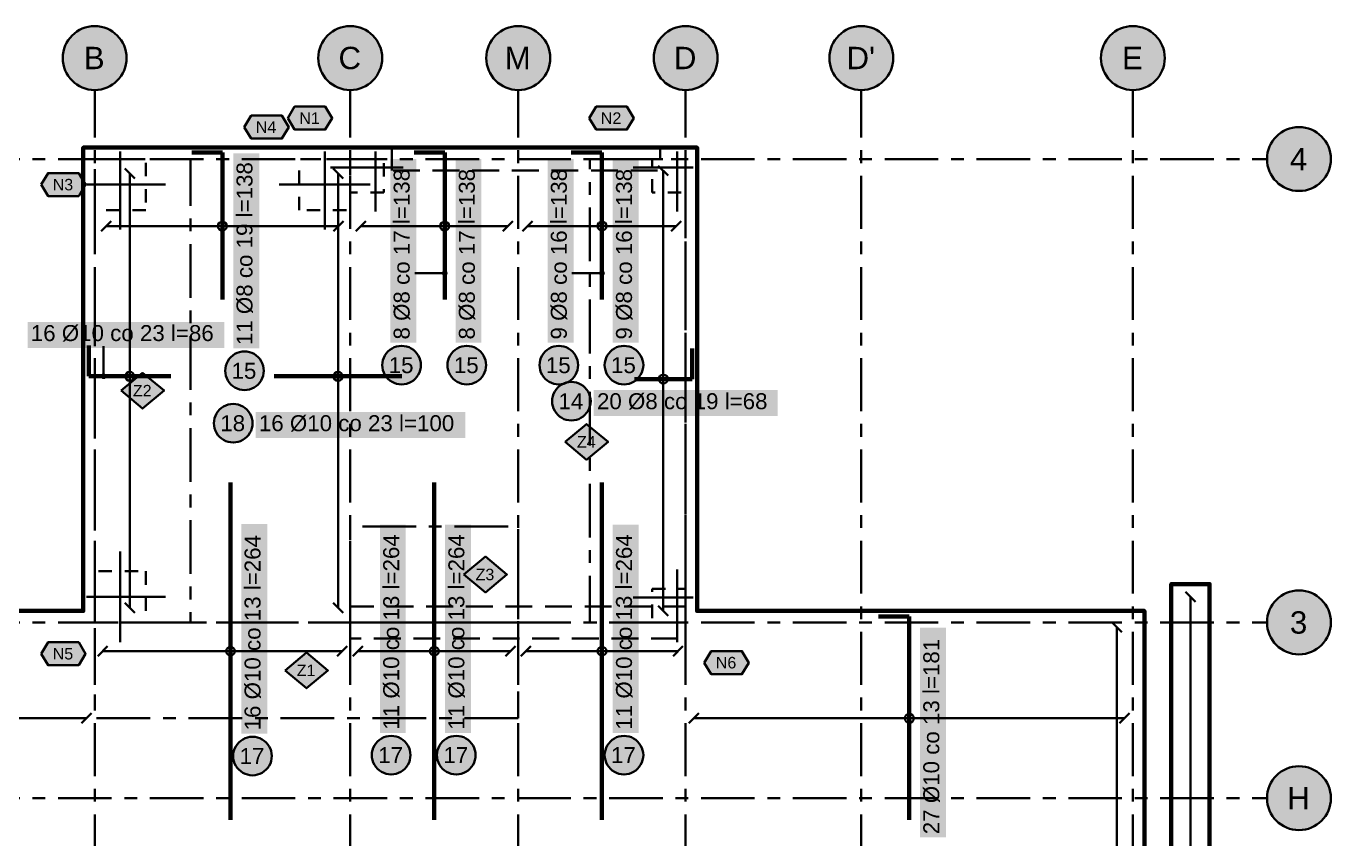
# Model space of a CAD drawing. Header units: metres. Extents: x -4.1 to 13.6, y -3 to 9.8.
# Drawn here: x 3.34 to 13.55, y 3.43 to 9.79 of the extents above; entities that cross this region are included whole.
import ezdxf

# ---------------------------------------------------------------- set-up
doc = ezdxf.new("R2010")
doc.units = ezdxf.units.M
for name, pattern in [('KRESKOWA', [5.25, 4.2, -1.05]), ('KRESKOWA_DROBNA', [3.15, 2.1, -1.05]), ('PUNKTOWA', [10.5, 8.4, -1.05, 0, -1.05])]:
    doc.linetypes.add(name, pattern=pattern)
for name, color, linetype, lineweight in [('A-MASKA', 7, 'Continuous', 18), ('K-KONSTR', 7, 'Continuous', 50), ('K-OSIE', 1, 'PUNKTOWA', 25), ('K-ZBROJENIE', 1, 'Continuous', 100), ('K-ZBROJENIE-OPIS', 2, 'Continuous', 25)]:
    doc.layers.add(name, color=color, linetype=linetype, lineweight=lineweight)
doc.styles.add('PL_ARIAL', font='arial.ttf')

msp = doc.modelspace()

# ---------------------------------------------------------------- hatches: boundary and pattern name
at = {"layer": 'A-MASKA', "true_color": 0xffffff}
for points in [[(5.163, 7.269), (5.163, 8.795), (4.96, 8.795), (4.96, 7.269)], [(6.392, 7.313), (6.392, 8.751), (6.19, 8.751), (6.19, 7.313)], [(6.902, 7.313), (6.902, 8.751), (6.7, 8.751), (6.7, 7.313)], [(7.623, 7.313), (7.623, 8.751), (7.42, 8.751), (7.42, 7.313)], [(8.133, 7.313), (8.133, 8.751), (7.93, 8.751), (7.93, 7.313)], [(3.35, 7.273), (4.89, 7.273), (4.89, 7.476), (3.35, 7.476)], [(7.781, 6.741), (9.219, 6.741), (9.219, 6.943), (7.781, 6.943)], [(5.135, 6.568), (6.775, 6.568), (6.775, 6.771), (5.135, 6.771)], [(5.225, 4.255), (5.225, 5.895), (5.022, 5.895), (5.022, 4.255)], [(6.31, 4.261), (6.31, 5.889), (6.107, 5.889), (6.107, 4.261)], [(6.82, 4.261), (6.82, 5.889), (6.618, 5.889), (6.618, 4.261)], [(8.133, 4.261), (8.133, 5.889), (7.93, 5.889), (7.93, 4.261)], [(10.537, 3.443), (10.537, 5.084), (10.335, 5.084), (10.335, 3.443)]]:
    msp.add_hatch(color=7, dxfattribs=at).paths.add_polyline_path(points)
at = {"layer": 'K-OSIE', "true_color": 0xffffff}
for points in [[(4.125, 9.54), (4.123, 9.573), (4.116, 9.605), (4.106, 9.636), (4.092, 9.665), (4.073, 9.692), (4.052, 9.717), (4.027, 9.738), (4, 9.757), (3.971, 9.771), (3.94, 9.781), (3.908, 9.788), (3.875, 9.79), (3.842, 9.788), (3.81, 9.781), (3.779, 9.771), (3.75, 9.757), (3.723, 9.738), (3.698, 9.717), (3.677, 9.692), (3.658, 9.665), (3.644, 9.636), (3.634, 9.605), (3.627, 9.573), (3.625, 9.54), (3.627, 9.507), (3.634, 9.475), (3.644, 9.444), (3.658, 9.415), (3.677, 9.388), (3.698, 9.363), (3.723, 9.342), (3.75, 9.323), (3.779, 9.309), (3.81, 9.299), (3.842, 9.292), (3.875, 9.29), (3.908, 9.292), (3.94, 9.299), (3.971, 9.309), (4, 9.323), (4.027, 9.342), (4.052, 9.363), (4.073, 9.388), (4.092, 9.415), (4.106, 9.444), (4.116, 9.475), (4.123, 9.507)], [(6.125, 9.54), (6.123, 9.573), (6.116, 9.605), (6.106, 9.636), (6.092, 9.665), (6.073, 9.692), (6.052, 9.717), (6.027, 9.738), (6, 9.757), (5.971, 9.771), (5.94, 9.781), (5.908, 9.788), (5.875, 9.79), (5.842, 9.788), (5.81, 9.781), (5.779, 9.771), (5.75, 9.757), (5.723, 9.738), (5.698, 9.717), (5.677, 9.692), (5.658, 9.665), (5.644, 9.636), (5.634, 9.605), (5.627, 9.573), (5.625, 9.54), (5.627, 9.507), (5.634, 9.475), (5.644, 9.444), (5.658, 9.415), (5.677, 9.388), (5.698, 9.363), (5.723, 9.342), (5.75, 9.323), (5.779, 9.309), (5.81, 9.299), (5.842, 9.292), (5.875, 9.29), (5.908, 9.292), (5.94, 9.299), (5.971, 9.309), (6, 9.323), (6.027, 9.342), (6.052, 9.363), (6.073, 9.388), (6.092, 9.415), (6.106, 9.444), (6.116, 9.475), (6.123, 9.507)], [(7.44, 9.54), (7.438, 9.573), (7.431, 9.605), (7.421, 9.636), (7.407, 9.665), (7.388, 9.692), (7.367, 9.717), (7.342, 9.738), (7.315, 9.757), (7.286, 9.771), (7.255, 9.781), (7.223, 9.788), (7.19, 9.79), (7.157, 9.788), (7.125, 9.781), (7.094, 9.771), (7.065, 9.757), (7.038, 9.738), (7.013, 9.717), (6.992, 9.692), (6.973, 9.665), (6.959, 9.636), (6.949, 9.605), (6.942, 9.573), (6.94, 9.54), (6.942, 9.507), (6.949, 9.475), (6.959, 9.444), (6.973, 9.415), (6.992, 9.388), (7.013, 9.363), (7.038, 9.342), (7.065, 9.323), (7.094, 9.309), (7.125, 9.299), (7.157, 9.292), (7.19, 9.29), (7.223, 9.292), (7.255, 9.299), (7.286, 9.309), (7.315, 9.323), (7.342, 9.342), (7.367, 9.363), (7.388, 9.388), (7.407, 9.415), (7.421, 9.444), (7.431, 9.475), (7.438, 9.507)], [(8.75, 9.54), (8.748, 9.573), (8.741, 9.605), (8.731, 9.636), (8.717, 9.665), (8.698, 9.692), (8.677, 9.717), (8.652, 9.738), (8.625, 9.757), (8.596, 9.771), (8.565, 9.781), (8.533, 9.788), (8.5, 9.79), (8.467, 9.788), (8.435, 9.781), (8.404, 9.771), (8.375, 9.757), (8.348, 9.738), (8.323, 9.717), (8.302, 9.692), (8.283, 9.665), (8.269, 9.636), (8.259, 9.605), (8.252, 9.573), (8.25, 9.54), (8.252, 9.507), (8.259, 9.475), (8.269, 9.444), (8.283, 9.415), (8.302, 9.388), (8.323, 9.363), (8.348, 9.342), (8.375, 9.323), (8.404, 9.309), (8.435, 9.299), (8.467, 9.292), (8.5, 9.29), (8.533, 9.292), (8.565, 9.299), (8.596, 9.309), (8.625, 9.323), (8.652, 9.342), (8.677, 9.363), (8.698, 9.388), (8.717, 9.415), (8.731, 9.444), (8.741, 9.475), (8.748, 9.507)], [(10.125, 9.54), (10.123, 9.573), (10.116, 9.605), (10.106, 9.636), (10.092, 9.665), (10.073, 9.692), (10.052, 9.717), (10.027, 9.738), (10, 9.757), (9.971, 9.771), (9.94, 9.781), (9.908, 9.788), (9.875, 9.79), (9.842, 9.788), (9.81, 9.781), (9.779, 9.771), (9.75, 9.757), (9.723, 9.738), (9.698, 9.717), (9.677, 9.692), (9.658, 9.665), (9.644, 9.636), (9.634, 9.605), (9.627, 9.573), (9.625, 9.54), (9.627, 9.507), (9.634, 9.475), (9.644, 9.444), (9.658, 9.415), (9.677, 9.388), (9.698, 9.363), (9.723, 9.342), (9.75, 9.323), (9.779, 9.309), (9.81, 9.299), (9.842, 9.292), (9.875, 9.29), (9.908, 9.292), (9.94, 9.299), (9.971, 9.309), (10, 9.323), (10.027, 9.342), (10.052, 9.363), (10.073, 9.388), (10.092, 9.415), (10.106, 9.444), (10.116, 9.475), (10.123, 9.507)], [(12.25, 9.54), (12.248, 9.573), (12.241, 9.605), (12.231, 9.636), (12.217, 9.665), (12.198, 9.692), (12.177, 9.717), (12.152, 9.738), (12.125, 9.757), (12.096, 9.771), (12.065, 9.781), (12.033, 9.788), (12, 9.79), (11.967, 9.788), (11.935, 9.781), (11.904, 9.771), (11.875, 9.757), (11.848, 9.738), (11.823, 9.717), (11.802, 9.692), (11.783, 9.665), (11.769, 9.636), (11.759, 9.605), (11.752, 9.573), (11.75, 9.54), (11.752, 9.507), (11.759, 9.475), (11.769, 9.444), (11.783, 9.415), (11.802, 9.388), (11.823, 9.363), (11.848, 9.342), (11.875, 9.323), (11.904, 9.309), (11.935, 9.299), (11.967, 9.292), (12, 9.29), (12.033, 9.292), (12.065, 9.299), (12.096, 9.309), (12.125, 9.323), (12.152, 9.342), (12.177, 9.363), (12.198, 9.388), (12.217, 9.415), (12.231, 9.444), (12.241, 9.475), (12.248, 9.507)], [(13.55, 8.75), (13.548, 8.783), (13.541, 8.815), (13.531, 8.846), (13.517, 8.875), (13.498, 8.902), (13.477, 8.927), (13.452, 8.948), (13.425, 8.967), (13.396, 8.981), (13.365, 8.991), (13.333, 8.998), (13.3, 9), (13.267, 8.998), (13.235, 8.991), (13.204, 8.981), (13.175, 8.967), (13.148, 8.948), (13.123, 8.927), (13.102, 8.902), (13.083, 8.875), (13.069, 8.846), (13.059, 8.815), (13.052, 8.783), (13.05, 8.75), (13.052, 8.717), (13.059, 8.685), (13.069, 8.654), (13.083, 8.625), (13.102, 8.598), (13.123, 8.573), (13.148, 8.552), (13.175, 8.533), (13.204, 8.519), (13.235, 8.509), (13.267, 8.502), (13.3, 8.5), (13.333, 8.502), (13.365, 8.509), (13.396, 8.519), (13.425, 8.533), (13.452, 8.552), (13.477, 8.573), (13.498, 8.598), (13.517, 8.625), (13.531, 8.654), (13.541, 8.685), (13.548, 8.717)], [(13.55, 5.125), (13.548, 5.158), (13.541, 5.19), (13.531, 5.221), (13.517, 5.25), (13.498, 5.277), (13.477, 5.302), (13.452, 5.323), (13.425, 5.342), (13.396, 5.356), (13.365, 5.366), (13.333, 5.373), (13.3, 5.375), (13.267, 5.373), (13.235, 5.366), (13.204, 5.356), (13.175, 5.342), (13.148, 5.323), (13.123, 5.302), (13.102, 5.277), (13.083, 5.25), (13.069, 5.221), (13.059, 5.19), (13.052, 5.158), (13.05, 5.125), (13.052, 5.092), (13.059, 5.06), (13.069, 5.029), (13.083, 5), (13.102, 4.973), (13.123, 4.948), (13.148, 4.927), (13.175, 4.908), (13.204, 4.894), (13.235, 4.884), (13.267, 4.877), (13.3, 4.875), (13.333, 4.877), (13.365, 4.884), (13.396, 4.894), (13.425, 4.908), (13.452, 4.927), (13.477, 4.948), (13.498, 4.973), (13.517, 5), (13.531, 5.029), (13.541, 5.06), (13.548, 5.092)], [(13.55, 3.75), (13.548, 3.783), (13.541, 3.815), (13.531, 3.846), (13.517, 3.875), (13.498, 3.902), (13.477, 3.927), (13.452, 3.948), (13.425, 3.967), (13.396, 3.981), (13.365, 3.991), (13.333, 3.998), (13.3, 4), (13.267, 3.998), (13.235, 3.991), (13.204, 3.981), (13.175, 3.967), (13.148, 3.948), (13.123, 3.927), (13.102, 3.902), (13.083, 3.875), (13.069, 3.846), (13.059, 3.815), (13.052, 3.783), (13.05, 3.75), (13.052, 3.717), (13.059, 3.685), (13.069, 3.654), (13.083, 3.625), (13.102, 3.598), (13.123, 3.573), (13.148, 3.552), (13.175, 3.533), (13.204, 3.519), (13.235, 3.509), (13.267, 3.502), (13.3, 3.5), (13.333, 3.502), (13.365, 3.509), (13.396, 3.519), (13.425, 3.533), (13.452, 3.552), (13.477, 3.573), (13.498, 3.598), (13.517, 3.625), (13.531, 3.654), (13.541, 3.685), (13.548, 3.717)]]:
    msp.add_hatch(color=7, dxfattribs=at).paths.add_polyline_path(points)
at = {"layer": 'K-ZBROJENIE-OPIS', "true_color": 0xffffff}
for points in [[(5.046, 9), (5.1, 9.09), (5.34, 9.09), (5.394, 9), (5.34, 8.91), (5.1, 8.91)], [(5.386, 9.07), (5.44, 9.16), (5.68, 9.16), (5.734, 9.07), (5.68, 8.98), (5.44, 8.98)], [(7.746, 9.07), (7.8, 9.16), (8.04, 9.16), (8.094, 9.07), (8.04, 8.98), (7.8, 8.98)], [(3.456, 8.55), (3.51, 8.64), (3.75, 8.64), (3.804, 8.55), (3.75, 8.46), (3.51, 8.46)], [(6.428, 7.138), (6.427, 7.157), (6.423, 7.177), (6.417, 7.195), (6.408, 7.213), (6.397, 7.23), (6.384, 7.244), (6.369, 7.257), (6.353, 7.268), (6.335, 7.277), (6.316, 7.283), (6.297, 7.287), (6.277, 7.289), (6.257, 7.287), (6.238, 7.283), (6.219, 7.277), (6.202, 7.268), (6.185, 7.257), (6.17, 7.244), (6.157, 7.23), (6.146, 7.213), (6.138, 7.195), (6.131, 7.177), (6.127, 7.157), (6.126, 7.138), (6.127, 7.118), (6.131, 7.098), (6.138, 7.08), (6.146, 7.062), (6.157, 7.046), (6.17, 7.031), (6.185, 7.018), (6.202, 7.007), (6.219, 6.998), (6.238, 6.992), (6.257, 6.988), (6.277, 6.987), (6.297, 6.988), (6.316, 6.992), (6.335, 6.998), (6.353, 7.007), (6.369, 7.018), (6.384, 7.031), (6.397, 7.046), (6.408, 7.062), (6.417, 7.08), (6.423, 7.098), (6.427, 7.118)], [(6.938, 7.138), (6.937, 7.157), (6.933, 7.177), (6.927, 7.195), (6.918, 7.213), (6.907, 7.23), (6.894, 7.244), (6.879, 7.257), (6.863, 7.268), (6.845, 7.277), (6.826, 7.283), (6.807, 7.287), (6.787, 7.289), (6.767, 7.287), (6.748, 7.283), (6.729, 7.277), (6.712, 7.268), (6.695, 7.257), (6.68, 7.244), (6.667, 7.23), (6.656, 7.213), (6.648, 7.195), (6.641, 7.177), (6.637, 7.157), (6.636, 7.138), (6.637, 7.118), (6.641, 7.098), (6.648, 7.08), (6.656, 7.062), (6.667, 7.046), (6.68, 7.031), (6.695, 7.018), (6.712, 7.007), (6.729, 6.998), (6.748, 6.992), (6.767, 6.988), (6.787, 6.987), (6.807, 6.988), (6.826, 6.992), (6.845, 6.998), (6.863, 7.007), (6.879, 7.018), (6.894, 7.031), (6.907, 7.046), (6.918, 7.062), (6.927, 7.08), (6.933, 7.098), (6.937, 7.118)], [(7.659, 7.138), (7.657, 7.157), (7.653, 7.177), (7.647, 7.195), (7.638, 7.213), (7.627, 7.23), (7.614, 7.244), (7.599, 7.257), (7.583, 7.268), (7.565, 7.277), (7.547, 7.283), (7.527, 7.287), (7.508, 7.289), (7.488, 7.287), (7.468, 7.283), (7.45, 7.277), (7.432, 7.268), (7.416, 7.257), (7.401, 7.244), (7.388, 7.23), (7.377, 7.213), (7.368, 7.195), (7.362, 7.177), (7.358, 7.157), (7.356, 7.138), (7.358, 7.118), (7.362, 7.098), (7.368, 7.08), (7.377, 7.062), (7.388, 7.046), (7.401, 7.031), (7.416, 7.018), (7.432, 7.007), (7.45, 6.998), (7.468, 6.992), (7.488, 6.988), (7.508, 6.987), (7.527, 6.988), (7.547, 6.992), (7.565, 6.998), (7.583, 7.007), (7.599, 7.018), (7.614, 7.031), (7.627, 7.046), (7.638, 7.062), (7.647, 7.08), (7.653, 7.098), (7.657, 7.118)], [(8.169, 7.138), (8.167, 7.157), (8.163, 7.177), (8.157, 7.195), (8.148, 7.213), (8.137, 7.23), (8.124, 7.244), (8.109, 7.257), (8.093, 7.268), (8.075, 7.277), (8.057, 7.283), (8.037, 7.287), (8.018, 7.289), (7.998, 7.287), (7.978, 7.283), (7.96, 7.277), (7.942, 7.268), (7.926, 7.257), (7.911, 7.244), (7.898, 7.23), (7.887, 7.213), (7.878, 7.195), (7.872, 7.177), (7.868, 7.157), (7.866, 7.138), (7.868, 7.118), (7.872, 7.098), (7.878, 7.08), (7.887, 7.062), (7.898, 7.046), (7.911, 7.031), (7.926, 7.018), (7.942, 7.007), (7.96, 6.998), (7.978, 6.992), (7.998, 6.988), (8.018, 6.987), (8.037, 6.988), (8.057, 6.992), (8.075, 6.998), (8.093, 7.007), (8.109, 7.018), (8.124, 7.031), (8.137, 7.046), (8.148, 7.062), (8.157, 7.08), (8.163, 7.098), (8.167, 7.118)], [(5.199, 7.094), (5.197, 7.113), (5.193, 7.133), (5.187, 7.152), (5.178, 7.169), (5.167, 7.186), (5.154, 7.201), (5.139, 7.214), (5.123, 7.225), (5.105, 7.233), (5.087, 7.24), (5.067, 7.244), (5.048, 7.245), (5.028, 7.244), (5.008, 7.24), (4.99, 7.233), (4.972, 7.225), (4.956, 7.214), (4.941, 7.201), (4.928, 7.186), (4.917, 7.169), (4.908, 7.152), (4.902, 7.133), (4.898, 7.113), (4.896, 7.094), (4.898, 7.074), (4.902, 7.055), (4.908, 7.036), (4.917, 7.018), (4.928, 7.002), (4.941, 6.987), (4.956, 6.974), (4.972, 6.963), (4.99, 6.954), (5.008, 6.948), (5.028, 6.944), (5.048, 6.943), (5.067, 6.944), (5.087, 6.948), (5.105, 6.954), (5.123, 6.963), (5.139, 6.974), (5.154, 6.987), (5.167, 7.002), (5.178, 7.018), (5.187, 7.036), (5.193, 7.055), (5.197, 7.074)], [(4.082, 6.938), (4.25, 7.077), (4.418, 6.938), (4.25, 6.798)], [(7.757, 6.856), (7.755, 6.875), (7.751, 6.895), (7.745, 6.913), (7.736, 6.931), (7.725, 6.948), (7.712, 6.962), (7.698, 6.975), (7.681, 6.986), (7.663, 6.995), (7.645, 7.002), (7.625, 7.005), (7.606, 7.007), (7.586, 7.005), (7.566, 7.002), (7.548, 6.995), (7.53, 6.986), (7.514, 6.975), (7.499, 6.962), (7.486, 6.948), (7.475, 6.931), (7.466, 6.913), (7.46, 6.895), (7.456, 6.875), (7.455, 6.856), (7.456, 6.836), (7.46, 6.817), (7.466, 6.798), (7.475, 6.78), (7.486, 6.764), (7.499, 6.749), (7.514, 6.736), (7.53, 6.725), (7.548, 6.716), (7.566, 6.71), (7.586, 6.706), (7.606, 6.705), (7.625, 6.706), (7.645, 6.71), (7.663, 6.716), (7.681, 6.725), (7.698, 6.736), (7.712, 6.749), (7.725, 6.764), (7.736, 6.78), (7.745, 6.798), (7.751, 6.817), (7.755, 6.836)], [(5.111, 6.683), (5.109, 6.703), (5.105, 6.722), (5.099, 6.741), (5.09, 6.759), (5.079, 6.775), (5.066, 6.79), (5.051, 6.803), (5.035, 6.814), (5.017, 6.823), (4.999, 6.829), (4.979, 6.833), (4.96, 6.834), (4.94, 6.833), (4.92, 6.829), (4.902, 6.823), (4.884, 6.814), (4.868, 6.803), (4.853, 6.79), (4.84, 6.775), (4.829, 6.759), (4.82, 6.741), (4.814, 6.722), (4.81, 6.703), (4.808, 6.683), (4.81, 6.664), (4.814, 6.644), (4.82, 6.625), (4.829, 6.608), (4.84, 6.591), (4.853, 6.576), (4.868, 6.563), (4.884, 6.552), (4.902, 6.544), (4.92, 6.537), (4.94, 6.534), (4.96, 6.532), (4.979, 6.534), (4.999, 6.537), (5.017, 6.544), (5.035, 6.552), (5.051, 6.563), (5.066, 6.576), (5.079, 6.591), (5.09, 6.608), (5.099, 6.625), (5.105, 6.644), (5.109, 6.664)], [(7.557, 6.537), (7.725, 6.677), (7.893, 6.537), (7.725, 6.397)], [(6.765, 5.5), (6.933, 5.64), (7.101, 5.5), (6.933, 5.36)], [(3.456, 4.88), (3.51, 4.97), (3.75, 4.97), (3.804, 4.88), (3.75, 4.79), (3.51, 4.79)], [(5.365, 4.75), (5.533, 4.89), (5.701, 4.75), (5.533, 4.61)], [(8.646, 4.81), (8.7, 4.9), (8.94, 4.9), (8.994, 4.81), (8.94, 4.72), (8.7, 4.72)], [(5.261, 4.08), (5.26, 4.099), (5.256, 4.119), (5.25, 4.137), (5.241, 4.155), (5.23, 4.171), (5.217, 4.186), (5.202, 4.199), (5.186, 4.21), (5.168, 4.219), (5.149, 4.225), (5.13, 4.229), (5.11, 4.231), (5.09, 4.229), (5.071, 4.225), (5.052, 4.219), (5.034, 4.21), (5.018, 4.199), (5.003, 4.186), (4.99, 4.171), (4.979, 4.155), (4.97, 4.137), (4.964, 4.119), (4.96, 4.099), (4.959, 4.08), (4.96, 4.06), (4.964, 4.04), (4.97, 4.022), (4.979, 4.004), (4.99, 3.988), (5.003, 3.973), (5.018, 3.96), (5.034, 3.949), (5.052, 3.94), (5.071, 3.934), (5.09, 3.93), (5.11, 3.928), (5.13, 3.93), (5.149, 3.934), (5.168, 3.94), (5.186, 3.949), (5.202, 3.96), (5.217, 3.973), (5.23, 3.988), (5.241, 4.004), (5.25, 4.022), (5.256, 4.04), (5.26, 4.06)], [(6.346, 4.086), (6.345, 4.106), (6.341, 4.125), (6.335, 4.144), (6.326, 4.162), (6.315, 4.178), (6.302, 4.193), (6.287, 4.206), (6.271, 4.217), (6.253, 4.226), (6.234, 4.232), (6.215, 4.236), (6.195, 4.237), (6.175, 4.236), (6.156, 4.232), (6.137, 4.226), (6.119, 4.217), (6.103, 4.206), (6.088, 4.193), (6.075, 4.178), (6.064, 4.162), (6.055, 4.144), (6.049, 4.125), (6.045, 4.106), (6.044, 4.086), (6.045, 4.067), (6.049, 4.047), (6.055, 4.028), (6.064, 4.011), (6.075, 3.994), (6.088, 3.979), (6.103, 3.966), (6.119, 3.955), (6.137, 3.947), (6.156, 3.94), (6.175, 3.937), (6.195, 3.935), (6.215, 3.937), (6.234, 3.94), (6.253, 3.947), (6.271, 3.955), (6.287, 3.966), (6.302, 3.979), (6.315, 3.994), (6.326, 4.011), (6.335, 4.028), (6.341, 4.047), (6.345, 4.067)], [(6.856, 4.086), (6.855, 4.106), (6.851, 4.125), (6.845, 4.144), (6.836, 4.162), (6.825, 4.178), (6.812, 4.193), (6.797, 4.206), (6.781, 4.217), (6.763, 4.226), (6.744, 4.232), (6.725, 4.236), (6.705, 4.237), (6.685, 4.236), (6.666, 4.232), (6.647, 4.226), (6.629, 4.217), (6.613, 4.206), (6.598, 4.193), (6.585, 4.178), (6.574, 4.162), (6.565, 4.144), (6.559, 4.125), (6.555, 4.106), (6.554, 4.086), (6.555, 4.067), (6.559, 4.047), (6.565, 4.028), (6.574, 4.011), (6.585, 3.994), (6.598, 3.979), (6.613, 3.966), (6.629, 3.955), (6.647, 3.947), (6.666, 3.94), (6.685, 3.937), (6.705, 3.935), (6.725, 3.937), (6.744, 3.94), (6.763, 3.947), (6.781, 3.955), (6.797, 3.966), (6.812, 3.979), (6.825, 3.994), (6.836, 4.011), (6.845, 4.028), (6.851, 4.047), (6.855, 4.067)], [(8.169, 4.086), (8.167, 4.106), (8.163, 4.125), (8.157, 4.144), (8.148, 4.162), (8.137, 4.178), (8.124, 4.193), (8.109, 4.206), (8.093, 4.217), (8.075, 4.226), (8.057, 4.232), (8.037, 4.236), (8.018, 4.237), (7.998, 4.236), (7.978, 4.232), (7.96, 4.226), (7.942, 4.217), (7.926, 4.206), (7.911, 4.193), (7.898, 4.178), (7.887, 4.162), (7.878, 4.144), (7.872, 4.125), (7.868, 4.106), (7.866, 4.086), (7.868, 4.067), (7.872, 4.047), (7.878, 4.028), (7.887, 4.011), (7.898, 3.994), (7.911, 3.979), (7.926, 3.966), (7.942, 3.955), (7.96, 3.947), (7.978, 3.94), (7.998, 3.937), (8.018, 3.935), (8.037, 3.937), (8.057, 3.94), (8.075, 3.947), (8.093, 3.955), (8.109, 3.966), (8.124, 3.979), (8.137, 3.994), (8.148, 4.011), (8.157, 4.028), (8.163, 4.047), (8.167, 4.067)]]:
    msp.add_hatch(color=7, dxfattribs=at).paths.add_polyline_path(points)
at = {"layer": 'K-ZBROJENIE-OPIS', "true_color": 0x000000}
for points in [[(6.637, 7.857), (6.636, 7.863), (6.634, 7.868), (6.631, 7.873), (6.626, 7.876), (6.621, 7.879), (6.615, 7.88), (6.609, 7.879), (6.603, 7.876), (6.599, 7.873), (6.595, 7.868), (6.593, 7.863), (6.592, 7.857), (6.593, 7.851), (6.595, 7.846), (6.599, 7.841), (6.603, 7.838), (6.609, 7.835), (6.615, 7.835), (6.621, 7.835), (6.626, 7.838), (6.631, 7.841), (6.634, 7.846), (6.636, 7.851)], [(7.868, 7.857), (7.867, 7.863), (7.864, 7.868), (7.861, 7.873), (7.856, 7.876), (7.851, 7.879), (7.845, 7.88), (7.839, 7.879), (7.834, 7.876), (7.829, 7.873), (7.826, 7.868), (7.823, 7.863), (7.823, 7.857), (7.823, 7.851), (7.826, 7.846), (7.829, 7.841), (7.834, 7.838), (7.839, 7.835), (7.845, 7.835), (7.851, 7.835), (7.856, 7.838), (7.861, 7.841), (7.864, 7.846), (7.867, 7.851)], [(3.968, 7.051), (3.967, 7.057), (3.965, 7.062), (3.961, 7.067), (3.956, 7.07), (3.951, 7.073), (3.945, 7.073), (3.939, 7.073), (3.934, 7.07), (3.929, 7.067), (3.926, 7.062), (3.923, 7.057), (3.923, 7.051), (3.923, 7.045), (3.926, 7.04), (3.929, 7.035), (3.934, 7.031), (3.939, 7.029), (3.945, 7.028), (3.951, 7.029), (3.956, 7.031), (3.961, 7.035), (3.965, 7.04), (3.967, 7.045)], [(5.803, 7.051), (5.802, 7.057), (5.799, 7.062), (5.796, 7.067), (5.791, 7.07), (5.786, 7.073), (5.78, 7.073), (5.774, 7.073), (5.769, 7.07), (5.764, 7.067), (5.761, 7.062), (5.758, 7.057), (5.758, 7.051), (5.758, 7.045), (5.761, 7.04), (5.764, 7.035), (5.769, 7.031), (5.774, 7.029), (5.78, 7.028), (5.786, 7.029), (5.791, 7.031), (5.796, 7.035), (5.799, 7.04), (5.802, 7.045)], [(6.555, 4.9), (6.554, 4.906), (6.552, 4.911), (6.548, 4.916), (6.544, 4.919), (6.538, 4.922), (6.533, 4.923), (6.527, 4.922), (6.521, 4.919), (6.517, 4.916), (6.513, 4.911), (6.511, 4.906), (6.51, 4.9), (6.511, 4.894), (6.513, 4.889), (6.517, 4.884), (6.521, 4.881), (6.527, 4.878), (6.533, 4.878), (6.538, 4.878), (6.544, 4.881), (6.548, 4.884), (6.552, 4.889), (6.554, 4.894)]]:
    msp.add_hatch(color=7, dxfattribs=at).paths.add_polyline_path(points)

# ---------------------------------------------------------------- linework, layer by layer
at = {"layer": 'K-KONSTR', "lineweight": 70, "ltscale": 0.05}
for points in [[(-1.1, -0.09), (12.09, -0.09), (12.09, 5.215), (8.59, 5.215), (8.59, 8.84), (3.785, 8.84), (3.785, 5.215), (-1.1, 5.215)], [(-2.4, -1.3), (12.6, -1.3), (12.6, 5.425), (12.3, 5.425), (12.3, -0.3), (-1.3, -0.3), (-1.3, 5.425), (-2.4, 5.425)]]:
    msp.add_lwpolyline(points, close=True, dxfattribs=at)
at = {"layer": 'K-KONSTR', "linetype": 'KRESKOWA', "lineweight": 35, "ltscale": 0.05, "flags": 128}
for points in [[(6.2, 8.66), (6.2, 8.84), (8.3, 8.84), (8.3, 8.66)], [(8.5, 5.25), (8.5, 5), (5.875, 5), (5.875, 5.25)]]:
    msp.add_lwpolyline(points, close=True, dxfattribs=at)
at = {"layer": 'K-OSIE', "linetype": 'PUNKTOWA', "lineweight": 35, "ltscale": 0.049248, "flags": 128}
for points in [[(3.875, -2.5), (3.875, 9.29)], [(5.875, -2.5), (5.875, 9.29)], [(7.19, -2.5), (7.19, 9.29)], [(8.5, -2.5), (8.5, 9.29)], [(9.875, -2.5), (9.875, 9.29)], [(12, -2.5), (12, 9.29)]]:
    msp.add_lwpolyline(points, dxfattribs=at)
at = {"layer": 'K-OSIE', "linetype": 'PUNKTOWA', "lineweight": 35, "ltscale": 0.049865, "flags": 128}
for points in [[(-3.6, 8.75), (13.05, 8.75)], [(-3.6, 5.125), (13.05, 5.125)], [(-3.6, 3.75), (13.05, 3.75)]]:
    msp.add_lwpolyline(points, dxfattribs=at)
at = {"layer": 'K-OSIE', "linetype": 'Continuous', "lineweight": 35, "ltscale": 0.05}
for centre in [(3.875, 9.54), (5.875, 9.54), (7.19, 9.54), (8.5, 9.54), (9.875, 9.54), (12, 9.54), (13.3, 8.75), (13.3, 5.125), (13.3, 3.75)]:
    msp.add_circle(centre, 0.25, dxfattribs=at)
at = {"layer": 'K-ZBROJENIE', "lineweight": 35, "ltscale": 0.05}
for points in [[(4.075, 8.2), (4.075, 8.81)], [(5.675, 8.2), (5.675, 8.81)], [(6.072, 8.34), (6.072, 8.81)], [(8.434, 8.34), (8.434, 8.81)], [(5.72, 8.684), (6.29, 8.684)], [(8.09, 8.684), (8.56, 8.684)], [(3.81, 8.55), (4.43, 8.55)], [(5.32, 8.55), (6.03, 8.55)], [(4.075, 4.97), (4.075, 5.68)], [(8.434, 4.97), (8.434, 5.54)], [(3.81, 5.325), (4.43, 5.325)], [(8.09, 5.321), (8.56, 5.321)]]:
    msp.add_lwpolyline(points, dxfattribs=at)
at = {"layer": 'K-ZBROJENIE', "lineweight": 70, "ltscale": 0.05}
for points in [[(4.875, 8.8), (4.635, 8.8)], [(4.875, 7.65), (4.875, 8.8)], [(6.615, 8.8), (6.375, 8.8)], [(6.615, 8.8), (6.375, 8.8)], [(6.615, 7.65), (6.615, 8.8)], [(6.615, 7.65), (6.615, 8.8)], [(7.845, 8.8), (7.605, 8.8)], [(7.845, 8.8), (7.605, 8.8)], [(7.845, 7.65), (7.845, 8.8)], [(7.845, 7.65), (7.845, 8.8)], [(3.83, 7.051), (3.83, 7.291)], [(8.55, 7.028), (8.55, 7.268)], [(3.83, 7.051), (4.47, 7.051)], [(5.28, 7.051), (6.28, 7.051)], [(8.1, 7.028), (8.55, 7.028)], [(4.938, 3.58), (4.938, 6.22)], [(6.533, 3.58), (6.533, 6.22)], [(6.533, 3.58), (6.533, 6.22)], [(7.845, 3.58), (7.845, 6.22)], [(10.25, 5.17), (10.01, 5.17)], [(10.25, 3.58), (10.25, 5.17)]]:
    msp.add_lwpolyline(points, dxfattribs=at)
at = {"layer": 'K-ZBROJENIE-OPIS', "lineweight": 35, "ltscale": 0.05}
for points in [[(5.046, 9), (5.1, 9.09), (5.34, 9.09), (5.394, 9), (5.34, 8.91), (5.1, 8.91)], [(5.386, 9.07), (5.44, 9.16), (5.68, 9.16), (5.734, 9.07), (5.68, 8.98), (5.44, 8.98)], [(7.746, 9.07), (7.8, 9.16), (8.04, 9.16), (8.094, 9.07), (8.04, 8.98), (7.8, 8.98)], [(3.456, 8.55), (3.51, 8.64), (3.75, 8.64), (3.804, 8.55), (3.75, 8.46), (3.51, 8.46)], [(6.428, 7.138), (6.427, 7.157), (6.423, 7.177), (6.417, 7.195), (6.408, 7.213), (6.397, 7.23), (6.384, 7.244), (6.369, 7.257), (6.353, 7.268), (6.335, 7.277), (6.316, 7.283), (6.297, 7.287), (6.277, 7.289), (6.257, 7.287), (6.238, 7.283), (6.219, 7.277), (6.202, 7.268), (6.185, 7.257), (6.17, 7.244), (6.157, 7.23), (6.146, 7.213), (6.138, 7.195), (6.131, 7.177), (6.127, 7.157), (6.126, 7.138), (6.127, 7.118), (6.131, 7.098), (6.138, 7.08), (6.146, 7.062), (6.157, 7.046), (6.17, 7.031), (6.185, 7.018), (6.202, 7.007), (6.219, 6.998), (6.238, 6.992), (6.257, 6.988), (6.277, 6.987), (6.297, 6.988), (6.316, 6.992), (6.335, 6.998), (6.353, 7.007), (6.369, 7.018), (6.384, 7.031), (6.397, 7.046), (6.408, 7.062), (6.417, 7.08), (6.423, 7.098), (6.427, 7.118)], [(6.938, 7.138), (6.937, 7.157), (6.933, 7.177), (6.927, 7.195), (6.918, 7.213), (6.907, 7.23), (6.894, 7.244), (6.879, 7.257), (6.863, 7.268), (6.845, 7.277), (6.826, 7.283), (6.807, 7.287), (6.787, 7.289), (6.767, 7.287), (6.748, 7.283), (6.729, 7.277), (6.712, 7.268), (6.695, 7.257), (6.68, 7.244), (6.667, 7.23), (6.656, 7.213), (6.648, 7.195), (6.641, 7.177), (6.637, 7.157), (6.636, 7.138), (6.637, 7.118), (6.641, 7.098), (6.648, 7.08), (6.656, 7.062), (6.667, 7.046), (6.68, 7.031), (6.695, 7.018), (6.712, 7.007), (6.729, 6.998), (6.748, 6.992), (6.767, 6.988), (6.787, 6.987), (6.807, 6.988), (6.826, 6.992), (6.845, 6.998), (6.863, 7.007), (6.879, 7.018), (6.894, 7.031), (6.907, 7.046), (6.918, 7.062), (6.927, 7.08), (6.933, 7.098), (6.937, 7.118)], [(7.659, 7.138), (7.657, 7.157), (7.653, 7.177), (7.647, 7.195), (7.638, 7.213), (7.627, 7.23), (7.614, 7.244), (7.599, 7.257), (7.583, 7.268), (7.565, 7.277), (7.547, 7.283), (7.527, 7.287), (7.508, 7.289), (7.488, 7.287), (7.468, 7.283), (7.45, 7.277), (7.432, 7.268), (7.416, 7.257), (7.401, 7.244), (7.388, 7.23), (7.377, 7.213), (7.368, 7.195), (7.362, 7.177), (7.358, 7.157), (7.356, 7.138), (7.358, 7.118), (7.362, 7.098), (7.368, 7.08), (7.377, 7.062), (7.388, 7.046), (7.401, 7.031), (7.416, 7.018), (7.432, 7.007), (7.45, 6.998), (7.468, 6.992), (7.488, 6.988), (7.508, 6.987), (7.527, 6.988), (7.547, 6.992), (7.565, 6.998), (7.583, 7.007), (7.599, 7.018), (7.614, 7.031), (7.627, 7.046), (7.638, 7.062), (7.647, 7.08), (7.653, 7.098), (7.657, 7.118)], [(8.169, 7.138), (8.167, 7.157), (8.163, 7.177), (8.157, 7.195), (8.148, 7.213), (8.137, 7.23), (8.124, 7.244), (8.109, 7.257), (8.093, 7.268), (8.075, 7.277), (8.057, 7.283), (8.037, 7.287), (8.018, 7.289), (7.998, 7.287), (7.978, 7.283), (7.96, 7.277), (7.942, 7.268), (7.926, 7.257), (7.911, 7.244), (7.898, 7.23), (7.887, 7.213), (7.878, 7.195), (7.872, 7.177), (7.868, 7.157), (7.866, 7.138), (7.868, 7.118), (7.872, 7.098), (7.878, 7.08), (7.887, 7.062), (7.898, 7.046), (7.911, 7.031), (7.926, 7.018), (7.942, 7.007), (7.96, 6.998), (7.978, 6.992), (7.998, 6.988), (8.018, 6.987), (8.037, 6.988), (8.057, 6.992), (8.075, 6.998), (8.093, 7.007), (8.109, 7.018), (8.124, 7.031), (8.137, 7.046), (8.148, 7.062), (8.157, 7.08), (8.163, 7.098), (8.167, 7.118)], [(5.199, 7.094), (5.197, 7.113), (5.193, 7.133), (5.187, 7.152), (5.178, 7.169), (5.167, 7.186), (5.154, 7.201), (5.139, 7.214), (5.123, 7.225), (5.105, 7.233), (5.087, 7.24), (5.067, 7.244), (5.048, 7.245), (5.028, 7.244), (5.008, 7.24), (4.99, 7.233), (4.972, 7.225), (4.956, 7.214), (4.941, 7.201), (4.928, 7.186), (4.917, 7.169), (4.908, 7.152), (4.902, 7.133), (4.898, 7.113), (4.896, 7.094), (4.898, 7.074), (4.902, 7.055), (4.908, 7.036), (4.917, 7.018), (4.928, 7.002), (4.941, 6.987), (4.956, 6.974), (4.972, 6.963), (4.99, 6.954), (5.008, 6.948), (5.028, 6.944), (5.048, 6.943), (5.067, 6.944), (5.087, 6.948), (5.105, 6.954), (5.123, 6.963), (5.139, 6.974), (5.154, 6.987), (5.167, 7.002), (5.178, 7.018), (5.187, 7.036), (5.193, 7.055), (5.197, 7.074)], [(4.082, 6.938), (4.25, 7.077), (4.418, 6.938), (4.25, 6.798)], [(7.757, 6.856), (7.755, 6.875), (7.751, 6.895), (7.745, 6.913), (7.736, 6.931), (7.725, 6.948), (7.712, 6.962), (7.698, 6.975), (7.681, 6.986), (7.663, 6.995), (7.645, 7.002), (7.625, 7.005), (7.606, 7.007), (7.586, 7.005), (7.566, 7.002), (7.548, 6.995), (7.53, 6.986), (7.514, 6.975), (7.499, 6.962), (7.486, 6.948), (7.475, 6.931), (7.466, 6.913), (7.46, 6.895), (7.456, 6.875), (7.455, 6.856), (7.456, 6.836), (7.46, 6.817), (7.466, 6.798), (7.475, 6.78), (7.486, 6.764), (7.499, 6.749), (7.514, 6.736), (7.53, 6.725), (7.548, 6.716), (7.566, 6.71), (7.586, 6.706), (7.606, 6.705), (7.625, 6.706), (7.645, 6.71), (7.663, 6.716), (7.681, 6.725), (7.698, 6.736), (7.712, 6.749), (7.725, 6.764), (7.736, 6.78), (7.745, 6.798), (7.751, 6.817), (7.755, 6.836)], [(5.111, 6.683), (5.109, 6.703), (5.105, 6.722), (5.099, 6.741), (5.09, 6.759), (5.079, 6.775), (5.066, 6.79), (5.051, 6.803), (5.035, 6.814), (5.017, 6.823), (4.999, 6.829), (4.979, 6.833), (4.96, 6.834), (4.94, 6.833), (4.92, 6.829), (4.902, 6.823), (4.884, 6.814), (4.868, 6.803), (4.853, 6.79), (4.84, 6.775), (4.829, 6.759), (4.82, 6.741), (4.814, 6.722), (4.81, 6.703), (4.808, 6.683), (4.81, 6.664), (4.814, 6.644), (4.82, 6.625), (4.829, 6.608), (4.84, 6.591), (4.853, 6.576), (4.868, 6.563), (4.884, 6.552), (4.902, 6.544), (4.92, 6.537), (4.94, 6.534), (4.96, 6.532), (4.979, 6.534), (4.999, 6.537), (5.017, 6.544), (5.035, 6.552), (5.051, 6.563), (5.066, 6.576), (5.079, 6.591), (5.09, 6.608), (5.099, 6.625), (5.105, 6.644), (5.109, 6.664)], [(7.557, 6.537), (7.725, 6.677), (7.893, 6.537), (7.725, 6.397)], [(6.765, 5.5), (6.933, 5.64), (7.101, 5.5), (6.933, 5.36)], [(3.456, 4.88), (3.51, 4.97), (3.75, 4.97), (3.804, 4.88), (3.75, 4.79), (3.51, 4.79)], [(5.365, 4.75), (5.533, 4.89), (5.701, 4.75), (5.533, 4.61)], [(8.646, 4.81), (8.7, 4.9), (8.94, 4.9), (8.994, 4.81), (8.94, 4.72), (8.7, 4.72)], [(5.261, 4.08), (5.26, 4.099), (5.256, 4.119), (5.25, 4.137), (5.241, 4.155), (5.23, 4.171), (5.217, 4.186), (5.202, 4.199), (5.186, 4.21), (5.168, 4.219), (5.149, 4.225), (5.13, 4.229), (5.11, 4.231), (5.09, 4.229), (5.071, 4.225), (5.052, 4.219), (5.034, 4.21), (5.018, 4.199), (5.003, 4.186), (4.99, 4.171), (4.979, 4.155), (4.97, 4.137), (4.964, 4.119), (4.96, 4.099), (4.959, 4.08), (4.96, 4.06), (4.964, 4.04), (4.97, 4.022), (4.979, 4.004), (4.99, 3.988), (5.003, 3.973), (5.018, 3.96), (5.034, 3.949), (5.052, 3.94), (5.071, 3.934), (5.09, 3.93), (5.11, 3.928), (5.13, 3.93), (5.149, 3.934), (5.168, 3.94), (5.186, 3.949), (5.202, 3.96), (5.217, 3.973), (5.23, 3.988), (5.241, 4.004), (5.25, 4.022), (5.256, 4.04), (5.26, 4.06)], [(6.346, 4.086), (6.345, 4.106), (6.341, 4.125), (6.335, 4.144), (6.326, 4.162), (6.315, 4.178), (6.302, 4.193), (6.287, 4.206), (6.271, 4.217), (6.253, 4.226), (6.234, 4.232), (6.215, 4.236), (6.195, 4.237), (6.175, 4.236), (6.156, 4.232), (6.137, 4.226), (6.119, 4.217), (6.103, 4.206), (6.088, 4.193), (6.075, 4.178), (6.064, 4.162), (6.055, 4.144), (6.049, 4.125), (6.045, 4.106), (6.044, 4.086), (6.045, 4.067), (6.049, 4.047), (6.055, 4.028), (6.064, 4.011), (6.075, 3.994), (6.088, 3.979), (6.103, 3.966), (6.119, 3.955), (6.137, 3.947), (6.156, 3.94), (6.175, 3.937), (6.195, 3.935), (6.215, 3.937), (6.234, 3.94), (6.253, 3.947), (6.271, 3.955), (6.287, 3.966), (6.302, 3.979), (6.315, 3.994), (6.326, 4.011), (6.335, 4.028), (6.341, 4.047), (6.345, 4.067)], [(6.856, 4.086), (6.855, 4.106), (6.851, 4.125), (6.845, 4.144), (6.836, 4.162), (6.825, 4.178), (6.812, 4.193), (6.797, 4.206), (6.781, 4.217), (6.763, 4.226), (6.744, 4.232), (6.725, 4.236), (6.705, 4.237), (6.685, 4.236), (6.666, 4.232), (6.647, 4.226), (6.629, 4.217), (6.613, 4.206), (6.598, 4.193), (6.585, 4.178), (6.574, 4.162), (6.565, 4.144), (6.559, 4.125), (6.555, 4.106), (6.554, 4.086), (6.555, 4.067), (6.559, 4.047), (6.565, 4.028), (6.574, 4.011), (6.585, 3.994), (6.598, 3.979), (6.613, 3.966), (6.629, 3.955), (6.647, 3.947), (6.666, 3.94), (6.685, 3.937), (6.705, 3.935), (6.725, 3.937), (6.744, 3.94), (6.763, 3.947), (6.781, 3.955), (6.797, 3.966), (6.812, 3.979), (6.825, 3.994), (6.836, 4.011), (6.845, 4.028), (6.851, 4.047), (6.855, 4.067)], [(8.169, 4.086), (8.167, 4.106), (8.163, 4.125), (8.157, 4.144), (8.148, 4.162), (8.137, 4.178), (8.124, 4.193), (8.109, 4.206), (8.093, 4.217), (8.075, 4.226), (8.057, 4.232), (8.037, 4.236), (8.018, 4.237), (7.998, 4.236), (7.978, 4.232), (7.96, 4.226), (7.942, 4.217), (7.926, 4.206), (7.911, 4.193), (7.898, 4.178), (7.887, 4.162), (7.878, 4.144), (7.872, 4.125), (7.868, 4.106), (7.866, 4.086), (7.868, 4.067), (7.872, 4.047), (7.878, 4.028), (7.887, 4.011), (7.898, 3.994), (7.911, 3.979), (7.926, 3.966), (7.942, 3.955), (7.96, 3.947), (7.978, 3.94), (7.998, 3.937), (8.018, 3.935), (8.037, 3.937), (8.057, 3.94), (8.075, 3.947), (8.093, 3.955), (8.109, 3.966), (8.124, 3.979), (8.137, 3.994), (8.148, 4.011), (8.157, 4.028), (8.163, 4.047), (8.167, 4.067)]]:
    msp.add_lwpolyline(points, close=True, dxfattribs=at)
at = {"layer": 'K-ZBROJENIE-OPIS', "linetype": 'KRESKOWA_DROBNA', "lineweight": 35, "ltscale": 0.05, "flags": 128}
for points in [[(4.275, 8.35), (3.875, 8.35), (3.875, 8.75), (4.275, 8.75)], [(5.475, 8.35), (5.475, 8.75), (5.875, 8.75), (5.875, 8.35)], [(6.138, 8.487), (5.875, 8.487), (5.875, 8.75), (6.138, 8.75)], [(8.238, 8.488), (8.238, 8.75), (8.5, 8.75), (8.5, 8.488)], [(4.275, 5.525), (4.275, 5.125), (3.875, 5.125), (3.875, 5.525)], [(8.238, 5.387), (8.5, 5.387), (8.5, 5.125), (8.238, 5.125)]]:
    msp.add_lwpolyline(points, close=True, dxfattribs=at)
at = {"layer": 'K-ZBROJENIE-OPIS', "linetype": 'PUNKTOWA', "lineweight": 35, "ltscale": 0.05, "flags": 128}
for points in [[(3.875, 5.125), (3.875, 8.75), (4.625, 8.75), (4.625, 5.125)], [(8.5, 8.75), (8.5, 5.125), (7.75, 5.125), (7.75, 8.75)], [(7.19, 5.125), (5.875, 5.125), (5.875, 5.875), (7.19, 5.875)], [(7.19, 4.375), (3.875, 4.375), (3.875, 5.125), (5.875, 5.125), (7.19, 5.125)]]:
    msp.add_lwpolyline(points, close=True, dxfattribs=at)
at = {"layer": 'K-ZBROJENIE-OPIS', "lineweight": 35, "ltscale": 0.05}
for points in [[(8.364, 8.62), (8.286, 8.698)], [(4.189, 8.598), (4.111, 8.676)], [(4.15, 5.238), (4.15, 8.637)], [(5.819, 8.598), (5.741, 8.676)], [(5.78, 5.238), (5.78, 8.637)], [(8.325, 5.216), (8.325, 8.659)], [(3.927, 8.186), (4.005, 8.264)], [(3.966, 8.225), (5.784, 8.225)], [(5.745, 8.186), (5.823, 8.264)], [(5.918, 8.186), (5.996, 8.264)], [(5.918, 8.186), (5.996, 8.264)], [(5.957, 8.225), (7.108, 8.225)], [(5.957, 8.225), (7.108, 8.225)], [(7.069, 8.186), (7.147, 8.264)], [(7.069, 8.186), (7.147, 8.264)], [(7.224, 8.186), (7.302, 8.264)], [(7.224, 8.186), (7.302, 8.264)], [(7.263, 8.225), (8.427, 8.225)], [(7.263, 8.225), (8.427, 8.225)], [(8.388, 8.186), (8.466, 8.264)], [(8.388, 8.186), (8.466, 8.264)], [(6.615, 7.857), (6.38, 7.857)], [(7.845, 7.857), (7.61, 7.857)], [(3.945, 7.051), (3.945, 7.286)], [(5.78, 7.051), (5.78, 6.816)], [(12.489, 5.287), (12.411, 5.365)], [(12.45, -0.251), (12.45, 5.326)], [(4.189, 5.199), (4.111, 5.277)], [(5.819, 5.199), (5.741, 5.277)], [(8.364, 5.177), (8.286, 5.255)], [(11.914, 5.049), (11.836, 5.127)], [(11.875, -0.014), (11.875, 5.088)], [(3.899, 4.861), (3.976, 4.939)], [(5.774, 4.861), (5.851, 4.939)], [(5.896, 4.861), (5.974, 4.939)], [(5.896, 4.861), (5.974, 4.939)], [(7.091, 4.861), (7.169, 4.939)], [(7.091, 4.861), (7.169, 4.939)], [(7.211, 4.861), (7.288, 4.939)], [(8.402, 4.861), (8.479, 4.939)], [(3.938, 4.9), (5.812, 4.9)], [(5.935, 4.9), (7.13, 4.9)], [(5.935, 4.9), (7.13, 4.9)], [(6.533, 4.9), (6.298, 4.9)], [(7.25, 4.9), (8.44, 4.9)], [(3.772, 4.336), (3.85, 4.414)], [(8.526, 4.336), (8.604, 4.414)], [(11.896, 4.336), (11.974, 4.414)], [(-0.936, 4.375), (3.811, 4.375)], [(8.565, 4.375), (11.935, 4.375)]]:
    msp.add_lwpolyline(points, dxfattribs=at)
for centre in [(4.875, 8.225), (6.615, 8.225), (6.615, 8.225), (7.845, 8.225), (7.845, 8.225), (4.15, 7.051), (5.78, 7.051), (8.325, 7.028), (4.938, 4.9), (6.533, 4.9), (6.533, 4.9), (7.845, 4.9), (10.25, 4.375)]:
    msp.add_circle(centre, 0.035, dxfattribs=at)

# ---------------------------------------------------------------- texts
at = {"layer": 'K-OSIE', "style": 'PL_ARIAL'}
for s, p in [('B', (3.79, 9.453)), ('C', (5.783, 9.453)), ('M', (7.084, 9.453)), ('D', (8.408, 9.453)), ("D'", (9.759, 9.453)), ('E', (11.915, 9.453)), ('4', (13.229, 8.662)), ('3', (13.229, 5.037)), ('H', (13.208, 3.663))]:
    msp.add_text(s, height=0.175, dxfattribs=at).set_placement(p)
at = {"layer": 'K-ZBROJENIE-OPIS', "style": 'PL_ARIAL'}
for s, height, p in [('N1', 0.09, (5.476, 9.025)), ('N2', 0.09, (7.836, 9.025)), ('N4', 0.09, (5.136, 8.955)), ('N3', 0.09, (3.546, 8.505)), ('16 Ø10 co 23 l=86', 0.125, (3.375, 7.326)), ('15', 0.125, (4.946, 7.031)), ('15', 0.125, (6.176, 7.075)), ('15', 0.125, (6.686, 7.075)), ('15', 0.125, (7.406, 7.075)), ('15', 0.125, (7.916, 7.075)), ('Z2', 0.09, (4.174, 6.893)), ('14', 0.125, (7.505, 6.793)), ('20 Ø8 co 19 l=68', 0.125, (7.806, 6.793)), ('18', 0.125, (4.858, 6.621)), ('16 Ø10 co 23 l=100', 0.125, (5.16, 6.621)), ('Z4', 0.09, (7.649, 6.492)), ('Z3', 0.09, (6.856, 5.455)), ('N5', 0.09, (3.546, 4.835)), ('N6', 0.09, (8.736, 4.765)), ('Z1', 0.09, (5.456, 4.705)), ('17', 0.125, (5.009, 4.017)), ('17', 0.125, (6.094, 4.024)), ('17', 0.125, (6.604, 4.024)), ('17', 0.125, (7.916, 4.024))]:
    msp.add_text(s, height=height, dxfattribs=at).set_placement(p)
for s, p in [('11 Ø8 co 19 l=138', (5.11, 7.294)), ('8 Ø8 co 17 l=138', (6.34, 7.338)), ('8 Ø8 co 17 l=138', (6.85, 7.338)), ('9 Ø8 co 16 l=138', (7.57, 7.338)), ('9 Ø8 co 16 l=138', (8.08, 7.338)), ('16 Ø10 co 13 l=264', (5.173, 4.28)), ('11 Ø10 co 13 l=264', (6.258, 4.286)), ('11 Ø10 co 13 l=264', (6.768, 4.286)), ('11 Ø10 co 13 l=264', (8.08, 4.286)), ('27 Ø10 co 13 l=181', (10.485, 3.468))]:
    msp.add_text(s, height=0.125, rotation=90, dxfattribs=at).set_placement(p)

doc.saveas('drawing.dxf')
